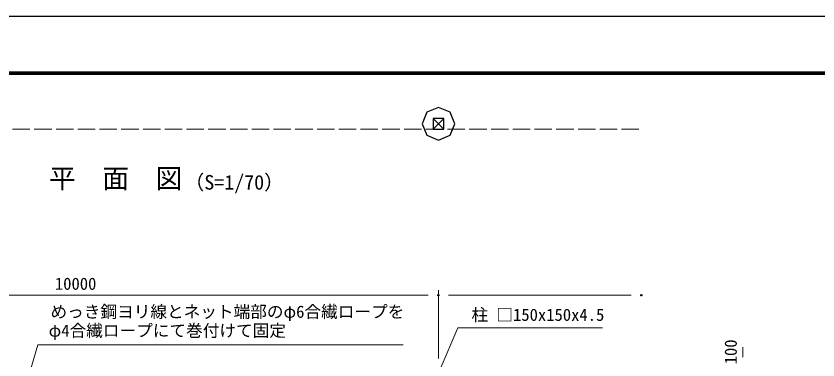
# Model space of a CAD drawing. Units: millimetres, scale not verified. Extents: x -14700 to 14700, y -10395 to 10395.
# Drawn here: x -7471 to 3590, y 5644 to 10395 of the extents above; entities that cross this region are included whole.
import ezdxf
from ezdxf.enums import TextEntityAlignment as Align

# ---------------------------------------------------------------- set-up
doc = ezdxf.new("R2010")
doc.units = ezdxf.units.MM
doc.header["$LTSCALE"] = 40
doc.header["$PDMODE"] = 32
doc.header["$PDSIZE"] = 20
doc.linetypes.add('DASHED', pattern=[7.5, 6, -1.5])
for name, color, linetype, lineweight in [('0-0_D-TTL-TXT', 7, 'Continuous', 13), ('0-1_D-STR1', 1, 'Continuous', 25), ('0-5_D-STR4', 7, 'Continuous', 25), ('0-7_D-STR-DIM', 7, 'Continuous', 13), ('0-A_D-STR-TXT', 7, 'Continuous', 13), ('0-B_D-STR2', 7, 'Continuous', 13), ('0-C_D-TTL', 7, 'Continuous', 25)]:
    doc.layers.add(name, color=color, linetype=linetype, lineweight=lineweight)
doc.layers.add('0-9_Defpoints', color=8, linetype='Continuous')
doc.styles.add('ＭＳ ゴシック', font='')
doc.styles.get('ＭＳ ゴシック').set_extended_font_data('MS Gothic')

msp = doc.modelspace()

# ---------------------------------------------------------------- linework, layer by layer
at = {"layer": '0-1_D-STR1'}
for p, q in [((-1719.24, 8981.37), (-1569.24, 8831.37)), ((-1569.24, 8981.37), (-1719.24, 8831.37))]:
    msp.add_line(p, q, dxfattribs=at)
msp.add_lwpolyline([(-1719.24, 8981.37), (-1719.24, 8831.37), (-1569.24, 8831.37), (-1569.24, 8981.37)], close=True, dxfattribs=at)
at = {"layer": '0-5_D-STR4'}
msp.add_lwpolyline([(-1869.24, 8906.37), (-1803.34, 8747.27), (-1644.24, 8681.37), (-1485.14, 8747.27), (-1419.24, 8906.37), (-1485.14, 9065.47), (-1644.24, 9131.37), (-1803.34, 9065.47)], close=True, dxfattribs=at)
at = {"layer": '0-7_D-STR-DIM'}
for p, q in [((-11504.24, 6539.26), (-1784.24, 6539.26)), ((-1644.24, 5663.52), (-1644.24, 6609.26)), ((-1644.24, 5663.52), (-1644.24, 6609.26)), ((-1504.24, 6539.26), (1015.76, 6539.26)), ((2555.76, 5682.52), (2555.76, 5822.52))]:
    msp.add_line(p, q, dxfattribs=at)
at = {"layer": '0-9_Defpoints'}
for p in [(-1644.24, 6539.26), (1155.76, 6539.26)]:
    msp.add_point(p, dxfattribs=at)
at = {"layer": '0-A_D-STR-TXT'}
for points in [[(616.35, 6086.31), (-1374.96, 6086.31), (-1621.55, 5519.59)], [(-2129.07, 5854.33), (-7170.88, 5854.33), (-7288.09, 5444.44)]]:
    msp.add_lwpolyline(points, dxfattribs=at)
at = {"layer": '0-B_D-STR2', "linetype": 'DASHED'}
msp.add_line((-11719.24, 8831.37), (1155.76, 8831.37), dxfattribs=at)
at = {"layer": '0-C_D-TTL', "color": 2}
msp.add_lwpolyline([(-14700, 10395), (14700, 10395), (14700, -10395), (-14700, -10395)], close=True, dxfattribs=at)
at = {"layer": '0-C_D-TTL'}
for points in [[(-13755, 9625), (13755, 9625), (13755, -9625), (-13755, -9625)], [(-13746.25, 9616.25), (13746.25, 9616.25), (13746.25, -9616.25), (-13746.25, -9616.25)], [(-13737.5, 9607.5), (13737.5, 9607.5), (13737.5, -9607.5), (-13737.5, -9607.5)], [(-13728.75, 9598.75), (13728.75, 9598.75), (13728.75, -9598.75), (-13728.75, -9598.75)], [(-13720, 9590), (13720, 9590), (13720, -9590), (-13720, -9590)]]:
    msp.add_lwpolyline(points, close=True, dxfattribs=at)

# ---------------------------------------------------------------- texts
at = {"layer": '0-0_D-TTL-TXT', "style": 'ＭＳ ゴシック'}
for s, height, p in [('平\u3000面\u3000図', 269.5, (-7015.4, 7936.19)), ('（S=1/70）', 202.1, (-5149.3, 7936.35))]:
    msp.add_text(s, height=height, dxfattribs=at).set_placement(p, align=Align.BOTTOM_LEFT)
at = {"layer": '0-7_D-STR-DIM', "style": 'ＭＳ ゴシック'}
msp.add_text('10000', height=168.3, dxfattribs=at).set_placement((-6935.26, 6562.87), align=Align.BOTTOM_LEFT)
msp.add_text('100', height=168.3, rotation=90, dxfattribs=at).set_placement((2521.18, 5584.44), align=Align.BOTTOM_LEFT)
at = {"layer": '0-A_D-STR-TXT', "style": 'ＭＳ ゴシック'}
for s, p in [('めっき鋼ヨリ線とネット端部のφ6合繊ロープを', (-6995.32, 6176.68)), ('柱 □150x150x4.5', (-1189.62, 6133.92)), ('φ4合繊ロープにて巻付けて固定', (-7021.08, 5915.7))]:
    msp.add_text(s, height=168.3, dxfattribs=at).set_placement(p, align=Align.BOTTOM_LEFT)

doc.saveas('drawing.dxf')
